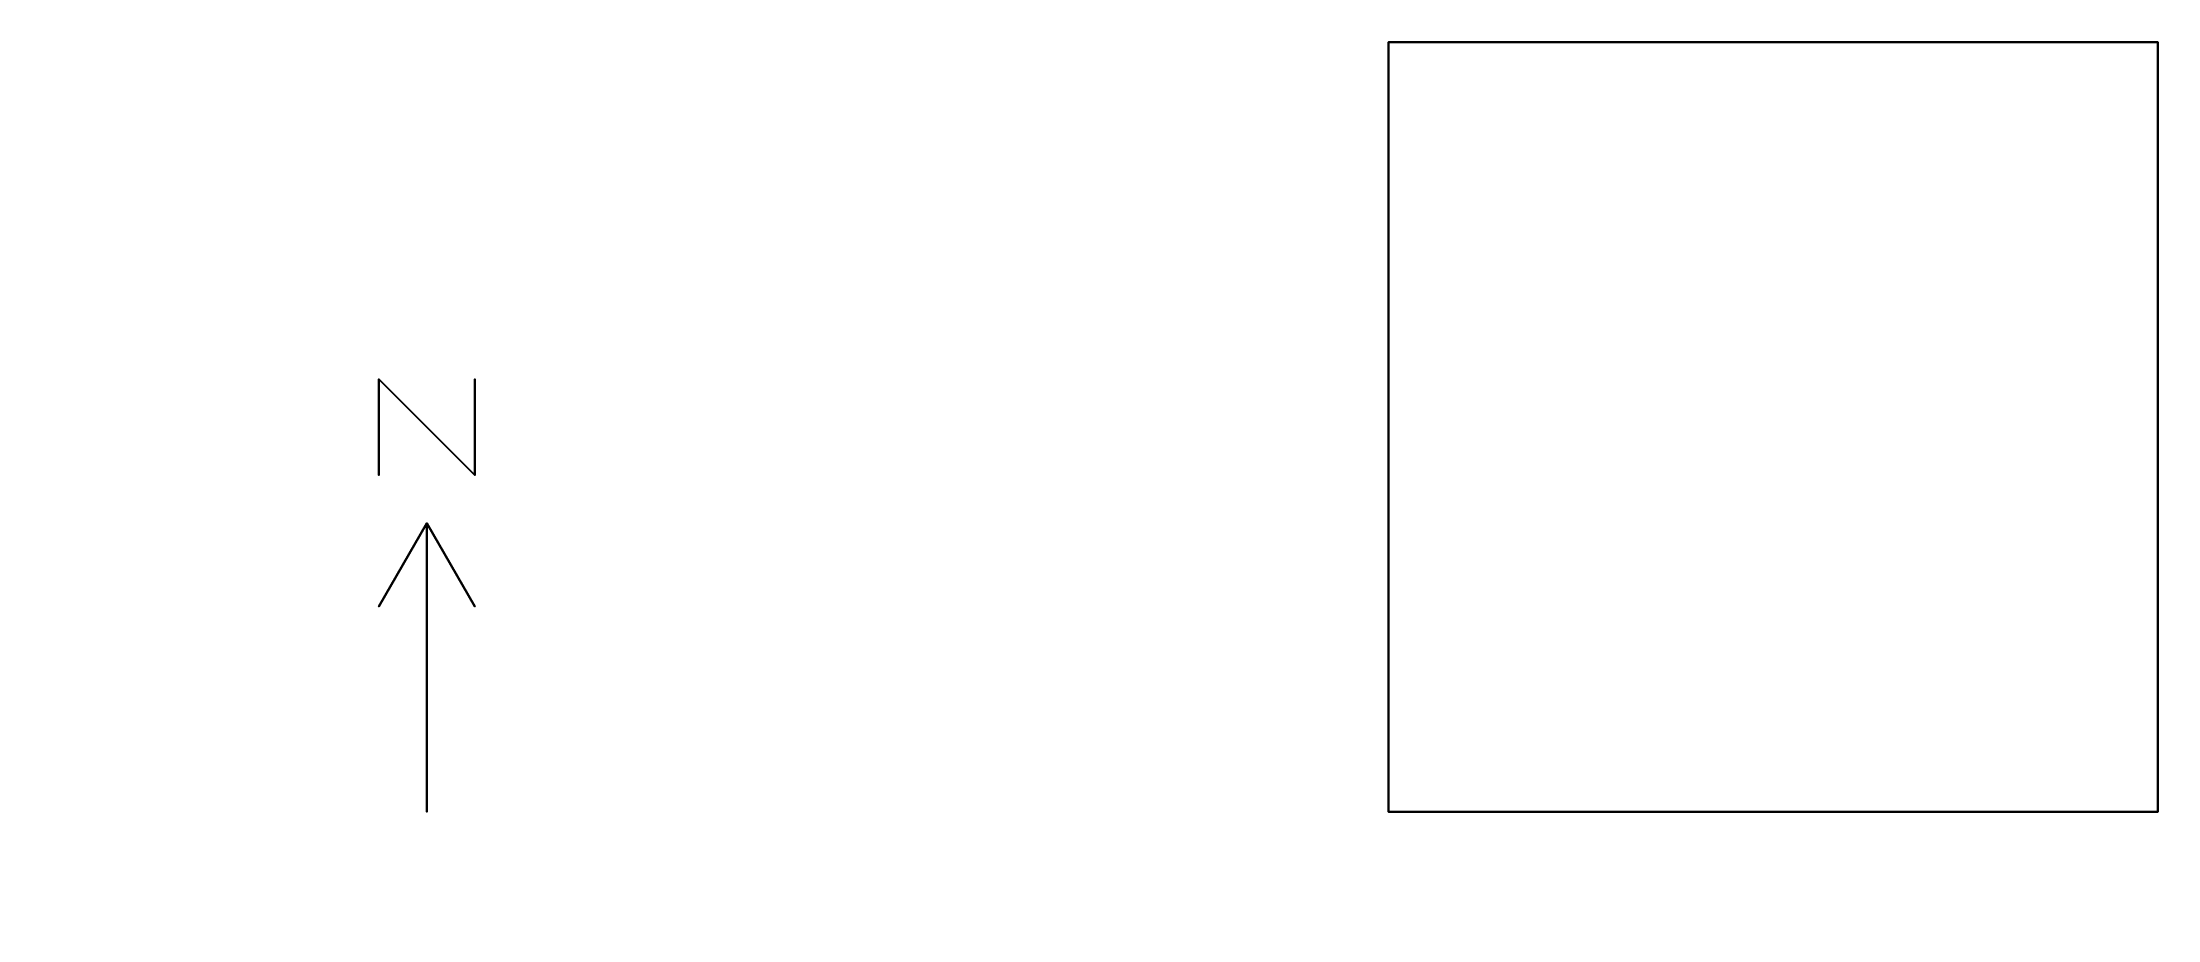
# Model space of a CAD drawing. Header units: metres. Extents: x -14.1 to 7.9, y -1 to 8.1.
import ezdxf

# ---------------------------------------------------------------- set-up
doc = ezdxf.new("R2010")
doc.units = ezdxf.units.M

msp = doc.modelspace()

# ---------------------------------------------------------------- linework, layer by layer
at = {"layer": '1', "color": 3}
for points in [[(-10.64061, 4.58796, 0.1), (-10.64061, 4.58796), (-10.64061, 3.58796), (-10.64061, 3.58796, 0.1)], [(-10.64061, 4.58796, 0.1), (-10.64061, 4.58796), (-9.64061, 3.58796), (-9.64061, 3.58796, 0.1)], [(-9.64061, 4.58796, 0.1), (-9.64061, 4.58796), (-9.64061, 3.58796), (-9.64061, 3.58796, 0.1)], [(-10.14061, 3.08796, 0.1), (-10.14061, 3.08796), (-10.64061, 2.22193), (-10.64061, 2.22193, 0.1)], [(-10.14061, 3.08796, 0.1), (-10.14061, 3.08796), (-10.14061, 0.08796), (-10.14061, 0.08796, 0.1)], [(-10.14061, 3.08796, 0.1), (-10.14061, 3.08796), (-9.64061, 2.22193), (-9.64061, 2.22193, 0.1)]]:
    msp.add_3dface(points, dxfattribs=at)
at = {"layer": 'BLOCK1_ZONE1', "color": 43}
for points in [[(7.85939, 8.08796, 2.3), (7.85939, 8.08796), (-0.14061, 8.08796), (-0.14061, 8.08796, 2.3)], [(-0.14061, 8.08796, 2.3), (-0.14061, 8.08796), (-0.14061, 0.08796), (-0.14061, 0.08796, 2.3)], [(7.85939, 0.08796, 2.3), (7.85939, 0.08796), (7.85939, 8.08796), (7.85939, 8.08796, 2.3)], [(-0.14061, 0.08796, 2.3), (-0.14061, 0.08796), (7.85939, 0.08796), (7.85939, 0.08796, 2.3)]]:
    msp.add_3dface(points, dxfattribs=at)
at = {"layer": 'BLOCK1_ZONE1', "color": 8}
msp.add_3dface([(7.85939, 8.08796), (7.85939, 0.08796), (-0.14061, 0.08796), (-0.14061, 8.08796)], dxfattribs=at)
at = {"layer": 'BLOCK1_ZONE1', "color": 15}
msp.add_3dface([(-0.14061, 8.08796, 2.3), (-0.14061, 0.08796, 2.3), (7.85939, 0.08796, 2.3), (7.85939, 8.08796, 2.3)], dxfattribs=at)

doc.saveas('drawing.dxf')
